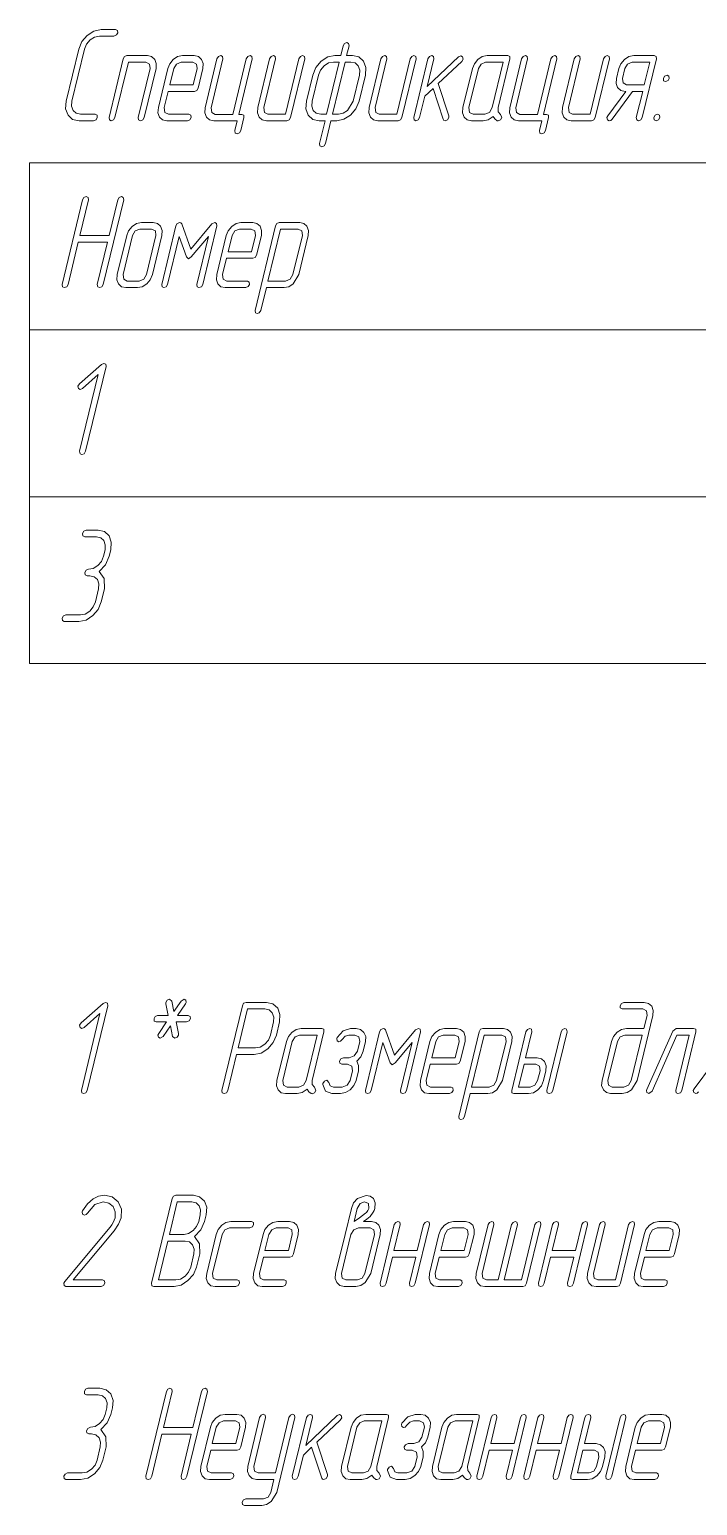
# Model space of a CAD drawing. Extents: x 0 to 420, y 0 to 297.
# Drawn here: x 228.9 to 254.6, y 79.9 to 136.5 of the extents above; entities that cross this region are included whole.
import ezdxf

# ---------------------------------------------------------------- set-up
doc = ezdxf.new("R2010")
doc.units = 0

msp = doc.modelspace()

# ---------------------------------------------------------------- linework, layer by layer
at = {"color": 7, "lineweight": 13}
for p, q in [((228.934967, 131.424667), (410.184998, 131.424667)), ((228.934967, 131.424667), (228.934967, 112.214134)), ((228.934967, 125.021156), (410.184998, 125.021156)), ((228.934967, 118.617645), (410.184998, 118.617645)), ((228.934967, 112.214134), (410.184998, 112.214134))]:
    msp.add_line(p, q, dxfattribs=at)
for points in [[(231.394836, 133.045273), (231.491547, 133.086212), (231.537598, 133.168076), (231.528381, 133.260178), (231.454697, 133.296005), (230.897461, 133.296005), (230.731674, 133.331818), (230.611938, 133.444397), (230.552078, 133.603027), (230.565887, 133.792343), (231.049438, 135.793076), (231.127731, 135.987518), (231.265884, 136.15126), (231.436279, 136.253601), (231.620499, 136.29454), (232.177734, 136.29454), (232.274445, 136.33548), (232.325104, 136.417343), (232.311279, 136.504333), (232.237595, 136.545273), (231.680359, 136.545273), (231.404053, 136.483871), (231.146149, 136.320129), (230.938919, 136.079636), (230.823776, 135.793076), (230.340225, 133.792343), (230.3172, 133.505798), (230.41391, 133.265305), (230.588913, 133.096436), (230.837601, 133.045273)], [(240.28299, 133.045273), (240.071152, 132.175385), (240.084961, 132.078171), (240.158646, 132.04747), (240.246155, 132.083282), (240.296814, 132.175385), (240.508652, 133.045273), (240.734314, 133.045273), (241.006012, 133.101562), (241.263916, 133.265305), (241.466553, 133.505798), (241.586288, 133.79747), (241.830368, 134.795273), (241.848785, 135.081818), (241.761276, 135.327438), (241.577072, 135.49118), (241.337601, 135.54747), (241.111938, 135.54747), (241.204041, 135.921005), (241.185623, 136.013107), (241.121155, 136.043808), (241.033646, 136.013107), (240.978394, 135.921005), (240.886276, 135.54747), (240.660629, 135.54747), (240.384308, 135.496292), (240.131012, 135.327438), (239.923782, 135.081818), (239.808655, 134.795273), (239.564575, 133.79747), (239.54155, 133.505798), (239.633652, 133.260178), (239.813263, 133.096436), (240.057343, 133.045273)], [(233.338257, 133.168076), (233.794174, 135.046005), (233.803391, 135.235336), (233.743515, 135.399078), (233.623779, 135.506531), (233.462601, 135.542343), (232.675095, 135.542343), (232.582993, 135.511642), (232.532333, 135.41954), (231.988922, 133.168076), (232.002731, 133.075974), (232.071808, 133.045273), (232.16391, 133.075974), (232.214569, 133.168076), (232.730362, 135.291611), (233.402725, 135.291611), (233.545486, 135.219986), (233.568512, 135.046005), (233.112595, 133.168076), (233.126419, 133.075974), (233.195496, 133.045273), (233.287598, 133.075974)], [(234.259308, 134.171005), (235.267868, 134.171005), (235.35997, 134.201706), (235.410629, 134.293808), (235.594833, 135.046005), (235.60405, 135.235336), (235.544174, 135.399078), (235.424438, 135.506531), (235.26326, 135.542343), (234.811935, 135.542343), (234.623123, 135.506531), (234.457336, 135.393951), (234.319183, 135.230209), (234.245499, 135.046005), (233.881683, 133.546738), (233.867859, 133.347168), (233.927734, 133.188553), (234.042862, 133.075974), (234.208649, 133.045273), (234.996155, 133.045273), (235.092865, 133.086212), (235.138916, 133.168076), (235.1297, 133.260178), (235.056015, 133.296005), (234.268524, 133.296005), (234.130356, 133.367645), (234.10733, 133.546738)], [(236.746155, 133.290894), (236.069183, 133.290894), (235.931015, 133.367645), (235.90799, 133.541611), (236.359314, 135.41954), (236.34549, 135.511642), (236.276413, 135.542343), (236.188919, 135.506531), (236.133652, 135.41954), (235.682343, 133.541611), (235.668518, 133.347168), (235.728394, 133.188553), (235.843521, 133.075974), (236.009308, 133.045273), (236.911942, 133.045273), (236.819839, 132.671738), (236.833649, 132.574509), (236.907333, 132.543808), (236.994843, 132.579636), (237.045486, 132.671738), (237.165237, 133.168076), (237.160629, 133.260178), (237.086945, 133.290894), (236.971802, 133.290894), (237.482986, 135.41954), (237.469177, 135.511642), (237.404709, 135.542343), (237.3172, 135.506531), (237.257339, 135.41954)], [(238.961288, 133.168076), (239.5047, 135.41954), (239.490891, 135.511642), (239.421814, 135.542343), (239.338913, 135.506531), (239.279053, 135.41954), (238.767868, 133.296005), (238.090881, 133.296005), (237.952728, 133.367645), (237.929703, 133.546738), (238.381012, 135.41954), (238.367203, 135.511642), (238.298126, 135.542343), (238.210632, 135.506531), (238.155365, 135.41954), (237.704041, 133.546738), (237.690231, 133.347168), (237.750092, 133.188553), (237.865234, 133.075974), (238.031021, 133.045273), (238.818512, 133.045273), (238.910629, 133.075974)], [(243.23497, 133.168076), (243.778381, 135.41954), (243.764572, 135.511642), (243.695496, 135.542343), (243.612595, 135.506531), (243.552734, 135.41954), (243.04155, 133.296005), (242.364578, 133.296005), (242.22641, 133.367645), (242.203384, 133.546738), (242.654709, 135.41954), (242.640884, 135.511642), (242.571808, 135.542343), (242.484314, 135.506531), (242.429047, 135.41954), (241.977737, 133.546738), (241.963913, 133.347168), (242.023788, 133.188553), (242.138916, 133.075974), (242.304703, 133.045273), (243.092209, 133.045273), (243.184311, 133.075974)], [(244.630356, 134.478027), (245.528381, 135.322327), (245.583649, 135.409302), (245.565231, 135.496292), (245.496155, 135.537231), (245.404053, 135.496292), (244.202072, 134.355209), (244.455368, 135.41954), (244.441544, 135.511642), (244.377075, 135.542343), (244.289566, 135.506531), (244.229706, 135.41954), (243.686279, 133.168076), (243.704712, 133.075974), (243.773788, 133.045273), (243.861282, 133.075974), (243.911942, 133.168076), (244.10997, 133.981674), (244.427734, 134.283569), (244.814575, 133.101562), (244.846802, 133.055511), (244.892868, 133.045273), (244.980362, 133.081085), (245.035629, 133.168076), (245.035629, 133.239716)], [(247.020493, 133.285767), (246.932999, 133.388107), (246.928391, 133.546738), (247.3797, 135.41954), (247.375092, 135.511642), (247.296814, 135.542343), (246.509308, 135.542343), (246.320496, 135.506531), (246.154709, 135.393951), (246.016541, 135.230209), (245.942871, 135.046005), (245.579041, 133.546738), (245.565231, 133.347168), (245.625092, 133.188553), (245.740234, 133.075974), (245.906021, 133.045273), (246.35733, 133.045273), (246.550751, 133.086212), (246.73497, 133.214127), (246.804047, 133.116913), (246.891541, 133.045273), (246.932999, 133.040161), (247.020493, 133.075974), (247.071152, 133.168076)], [(248.443512, 133.290894), (247.766541, 133.290894), (247.628387, 133.367645), (247.605362, 133.541611), (248.056671, 135.41954), (248.042862, 135.511642), (247.973785, 135.542343), (247.886292, 135.506531), (247.831024, 135.41954), (247.3797, 133.541611), (247.365891, 133.347168), (247.425751, 133.188553), (247.540894, 133.075974), (247.70668, 133.045273), (248.609314, 133.045273), (248.517212, 132.671738), (248.531021, 132.574509), (248.604706, 132.543808), (248.6922, 132.579636), (248.742859, 132.671738), (248.862595, 133.168076), (248.858002, 133.260178), (248.784302, 133.290894), (248.669174, 133.290894), (249.180359, 135.41954), (249.16655, 135.511642), (249.102066, 135.542343), (249.014572, 135.506531), (248.954712, 135.41954)], [(250.658646, 133.168076), (251.202072, 135.41954), (251.188263, 135.511642), (251.119171, 135.542343), (251.036285, 135.506531), (250.97641, 135.41954), (250.465225, 133.296005), (249.788254, 133.296005), (249.650101, 133.367645), (249.627075, 133.546738), (250.078384, 135.41954), (250.064575, 135.511642), (249.995499, 135.542343), (249.90799, 135.506531), (249.852722, 135.41954), (249.401413, 133.546738), (249.387604, 133.347168), (249.447464, 133.188553), (249.562592, 133.075974), (249.728394, 133.045273), (250.515884, 133.045273), (250.607986, 133.075974)], [(252.459305, 133.168076), (253.002731, 135.41954), (252.998123, 135.511642), (252.91983, 135.542343), (252.132339, 135.542343), (251.943512, 135.506531), (251.777725, 135.393951), (251.639572, 135.230209), (251.565887, 135.046005), (251.473785, 134.667343), (251.459961, 134.4729), (251.515228, 134.314285), (251.634964, 134.201706), (251.800751, 134.171005), (251.837601, 134.171005), (251.142197, 133.229477), (251.105362, 133.168076), (251.123779, 133.081085), (251.197464, 133.045273), (251.257339, 133.060623), (251.307983, 133.111786), (252.090881, 134.171005), (252.477722, 134.171005), (252.233643, 133.168076), (252.247467, 133.075974), (252.316544, 133.045273), (252.408646, 133.075974)], [(234.319183, 134.421738), (234.471146, 135.046005), (234.577072, 135.219986), (234.752075, 135.291611), (235.203384, 135.291611), (235.346146, 135.219986), (235.369171, 135.046005), (235.217209, 134.421738)], [(240.342865, 133.296005), (240.117203, 133.296005), (239.946808, 133.331818), (239.83168, 133.444397), (239.776413, 133.603027), (239.790237, 133.79747), (240.034302, 134.795273), (240.107986, 134.984604), (240.246155, 135.148346), (240.41655, 135.26091), (240.600754, 135.296738), (240.826416, 135.296738)], [(241.052078, 135.296738), (241.277725, 135.296738), (241.438919, 135.26091), (241.558655, 135.153458), (241.613922, 134.984604), (241.604706, 134.795273), (241.360626, 133.79747), (241.148788, 133.444397), (240.973785, 133.331818), (240.794174, 133.296005), (240.568512, 133.296005)], [(246.702728, 133.546738), (246.596802, 133.367645), (246.417206, 133.296005), (245.965881, 133.296005), (245.827728, 133.367645), (245.804703, 133.546738), (246.168518, 135.046005), (246.274445, 135.219986), (246.449448, 135.291611), (247.126419, 135.291611)], [(252.537598, 134.421738), (251.860626, 134.421738), (251.722473, 134.493378), (251.699432, 134.667343), (251.79155, 135.046005), (251.897461, 135.219986), (252.072464, 135.291611), (252.749435, 135.291611)], [(253.417206, 134.795273), (253.320496, 134.754333), (253.274445, 134.667343), (253.279037, 134.580368), (253.35733, 134.54454), (253.454041, 134.58548), (253.500092, 134.667343), (253.486282, 134.754333)], [(253.053391, 133.296005), (252.961273, 133.255066), (252.910629, 133.168076), (252.91983, 133.081085), (252.993515, 133.045273), (253.090225, 133.086212), (253.136276, 133.168076), (253.127075, 133.260178)], [(231.993515, 128.63739), (230.869843, 128.63739), (231.201416, 130.01384), (231.182999, 130.105957), (231.113907, 130.141769), (231.026413, 130.105957), (230.975754, 130.01384), (230.188263, 126.76458), (230.202072, 126.67247), (230.271149, 126.641769), (230.363251, 126.67247), (230.41391, 126.76458), (230.805359, 128.386658), (231.929047, 128.386658), (231.537598, 126.76458), (231.556015, 126.67247), (231.625092, 126.641769), (231.712601, 126.67247), (231.76326, 126.76458), (232.550751, 130.01384), (232.532333, 130.105957), (232.467865, 130.141769), (232.380356, 130.105957), (232.325104, 130.01384)], [(233.651413, 127.143234), (234.015228, 128.642502), (234.024445, 128.831833), (233.964569, 128.995575), (233.844833, 129.103027), (233.683655, 129.13884), (233.23233, 129.13884), (233.043518, 129.103027), (232.877731, 128.990448), (232.739578, 128.826706), (232.665894, 128.642502), (232.302078, 127.143234), (232.288254, 126.943672), (232.348129, 126.785042), (232.463257, 126.67247), (232.629044, 126.641769), (233.080368, 126.641769), (233.259964, 126.67247), (233.434967, 126.785042), (233.568512, 126.943672)], [(235.585632, 126.76458), (236.129044, 129.016037), (236.115234, 129.108139), (236.050751, 129.143967), (235.940231, 129.087677), (235.125092, 128.120575), (234.779709, 129.087677), (234.742859, 129.128616), (234.701416, 129.143967), (234.609314, 129.103027), (234.554047, 129.016037), (234.01062, 126.76458), (234.024445, 126.67247), (234.093521, 126.641769), (234.185623, 126.67247), (234.236282, 126.76458), (234.682999, 128.601562), (234.959305, 127.818672), (235.037598, 127.747032), (235.148132, 127.818672), (235.806671, 128.601562), (235.35997, 126.76458), (235.373779, 126.67247), (235.442856, 126.641769), (235.534973, 126.67247)], [(236.502075, 127.767502), (237.51062, 127.767502), (237.602722, 127.798203), (237.653381, 127.890305), (237.837601, 128.642502), (237.846802, 128.831833), (237.786942, 128.995575), (237.667206, 129.103027), (237.506012, 129.13884), (237.054703, 129.13884), (236.865891, 129.103027), (236.700104, 128.990448), (236.561935, 128.826706), (236.488251, 128.642502), (236.124435, 127.143234), (236.110626, 126.943672), (236.170486, 126.785042), (236.285629, 126.67247), (236.451416, 126.641769), (237.238907, 126.641769), (237.335632, 126.682709), (237.381683, 126.76458), (237.372467, 126.856682), (237.298782, 126.892502), (236.511276, 126.892502), (236.373123, 126.964134), (236.350098, 127.143234)], [(238.031021, 126.641769), (238.707993, 126.641769), (238.887604, 126.67247), (239.062592, 126.785042), (239.274445, 127.143234), (239.63826, 128.642502), (239.647461, 128.831833), (239.587601, 128.995575), (239.467865, 129.103027), (239.311279, 129.13884), (238.51918, 129.13884), (238.427078, 129.108139), (238.376419, 129.016037), (237.593521, 125.766769), (237.60733, 125.674667), (237.676407, 125.643959), (237.759308, 125.674667), (237.819183, 125.766769)], [(233.425751, 127.143234), (233.319839, 126.964134), (233.140228, 126.892502), (232.688919, 126.892502), (232.550751, 126.964134), (232.527725, 127.143234), (232.891541, 128.642502), (232.997467, 128.816483), (233.17247, 128.888107), (233.623779, 128.888107), (233.766541, 128.816483), (233.789566, 128.642502)], [(236.561935, 128.018234), (236.713913, 128.642502), (236.819839, 128.816483), (236.994843, 128.888107), (237.446152, 128.888107), (237.588913, 128.816483), (237.611938, 128.642502), (237.459961, 128.018234)], [(238.090881, 126.887383), (238.574432, 128.888107), (239.251419, 128.888107), (239.389572, 128.816483), (239.412598, 128.642502), (239.048782, 127.143234), (238.938263, 126.964134), (238.767868, 126.887383)], [(231.086288, 120.361069), (231.873779, 123.610336), (231.85997, 123.702438), (231.786285, 123.733139), (231.703384, 123.697319), (230.85141, 122.950249), (230.79155, 122.863258), (230.809967, 122.776268), (230.879044, 122.735336), (230.966553, 122.776268), (231.574448, 123.313553), (230.860626, 120.361069), (230.879044, 120.268959), (230.94812, 120.238258), (231.035629, 120.268959)], [(231.606674, 115.748489), (231.855362, 116.009453), (231.998123, 116.331825), (232.057999, 116.582558), (232.076416, 116.869102), (231.993515, 117.114716), (231.813919, 117.278458), (231.565231, 117.334747), (231.113907, 117.334747), (231.021805, 117.293808), (230.975754, 117.206825), (230.980362, 117.119835), (231.054047, 117.084015), (231.505356, 117.084015), (231.671158, 117.043083), (231.786285, 116.935623), (231.846146, 116.771881), (231.836945, 116.582558), (231.777069, 116.331825), (231.694183, 116.137383), (231.556015, 115.978752), (231.38562, 115.86618), (231.206024, 115.83548), (231.113907, 115.79454), (231.058655, 115.707558), (231.072464, 115.620567), (231.146149, 115.584747), (231.256683, 115.584747), (231.42247, 115.543808), (231.542206, 115.436356), (231.597473, 115.272614), (231.583649, 115.083282), (231.463913, 114.581825), (231.38562, 114.387383), (231.252075, 114.228752), (231.077072, 114.11618), (230.892868, 114.08548), (230.331024, 114.08548), (230.238907, 114.04454), (230.188263, 113.957558), (230.197464, 113.870567), (230.271149, 113.834747), (230.832993, 113.834747), (231.104706, 113.885918), (231.367203, 114.054779), (231.569839, 114.295273), (231.689575, 114.581825), (231.809311, 115.083282), (231.800095, 115.477295)], [(231.151321, 95.839912), (231.938812, 99.08918), (231.925003, 99.181282), (231.851318, 99.211983), (231.768417, 99.176163), (230.916443, 98.429092), (230.856583, 98.342102), (230.875, 98.255112), (230.944077, 98.21418), (231.031586, 98.255112), (231.639481, 98.792397), (230.925659, 95.839912), (230.944077, 95.747803), (231.013153, 95.717102), (231.100662, 95.747803)], [(234.623688, 98.715637), (234.927628, 99.155701), (234.955261, 99.217102), (234.941452, 99.304092), (234.867767, 99.339912), (234.757233, 99.268272), (234.480927, 98.869148), (234.398026, 99.268272), (234.310532, 99.339912), (234.223022, 99.298973), (234.16777, 99.217102), (234.16777, 99.155701), (234.259872, 98.715637), (233.854599, 98.715637), (233.762497, 98.674706), (233.716446, 98.592834), (233.721054, 98.500725), (233.794739, 98.464912), (234.199997, 98.464912), (233.896057, 98.024849), (233.868423, 97.963448), (233.882233, 97.876457), (233.955917, 97.840637), (234.071045, 97.912277), (234.347366, 98.311401), (234.430267, 97.912277), (234.513153, 97.840637), (234.60527, 97.876457), (234.655914, 97.963448), (234.655914, 98.024849), (234.563812, 98.464912), (234.969086, 98.464912), (235.065796, 98.505844), (235.116455, 98.592834), (235.102631, 98.679825), (235.028946, 98.715637)], [(236.884872, 97.21637), (237.557236, 97.21637), (237.828949, 97.272659), (238.086838, 97.436401), (238.294083, 97.676895), (238.413818, 97.963448), (238.533554, 98.464912), (238.551971, 98.751457), (238.464478, 98.99707), (238.280258, 99.160812), (238.036179, 99.217102), (237.248688, 99.217102), (237.156586, 99.181282), (237.110519, 99.08918), (236.323029, 95.839912), (236.336838, 95.747803), (236.405914, 95.717102), (236.498032, 95.747803), (236.548691, 95.839912)], [(252.524338, 98.21418), (251.851974, 98.21418), (251.663162, 98.17836), (251.492767, 98.0709), (251.354599, 97.907158), (251.280914, 97.717834), (250.917099, 96.218567), (250.90329, 96.024117), (250.967758, 95.865494), (251.082886, 95.752922), (251.248688, 95.717102), (251.695389, 95.717102), (251.879608, 95.752922), (252.054596, 95.865494), (252.266449, 96.218567), (252.869736, 98.715637), (252.878937, 98.904968), (252.823685, 99.06871), (252.699341, 99.176163), (252.538162, 99.217102), (251.750656, 99.217102), (251.658554, 99.176163), (251.612503, 99.08918), (251.617096, 99.00219), (251.690796, 98.96637), (252.478287, 98.96637), (252.621048, 98.894737), (252.644073, 98.715637)], [(236.944733, 97.467102), (237.30394, 98.96637), (237.976318, 98.96637), (238.137497, 98.925438), (238.257233, 98.817978), (238.317108, 98.654236), (238.307892, 98.464912), (238.188156, 97.963448), (238.105255, 97.769005), (237.967102, 97.610374), (237.796707, 97.502922), (237.617111, 97.467102)], [(239.878296, 95.957596), (239.790787, 96.059937), (239.786179, 96.218567), (240.237503, 98.09137), (240.232895, 98.183479), (240.154602, 98.21418), (239.367111, 98.21418), (239.178284, 98.17836), (239.012497, 98.065788), (238.874344, 97.902046), (238.800659, 97.717834), (238.436844, 96.218567), (238.423019, 96.019005), (238.482895, 95.860374), (238.598022, 95.747803), (238.763809, 95.717102), (239.215134, 95.717102), (239.408554, 95.758041), (239.592758, 95.885963), (239.661835, 95.788742), (239.749344, 95.717102), (239.790787, 95.711983), (239.878296, 95.747803), (239.92894, 95.839912)], [(241.499344, 96.965637), (241.655914, 97.129379), (241.743423, 97.33918), (241.835526, 97.717834), (241.844742, 97.902046), (241.775665, 98.065788), (241.646713, 98.17836), (241.480927, 98.21418), (241.259872, 98.21418), (240.974335, 98.12207), (240.748688, 97.871346), (240.734863, 97.830406), (240.74408, 97.743416), (240.817764, 97.707596), (240.882233, 97.728065), (240.942108, 97.794586), (241.052628, 97.917397), (241.199997, 97.963448), (241.421051, 97.963448), (241.577637, 97.891808), (241.614471, 97.717834), (241.522369, 97.33918), (241.402634, 97.165199), (241.209213, 97.093567), (240.988159, 97.093567), (240.891449, 97.047508), (240.84079, 96.965637), (240.850006, 96.878654), (240.928284, 96.842834), (241.149338, 96.842834), (241.305923, 96.766075), (241.342758, 96.592102), (241.250656, 96.218567), (241.13092, 96.039467), (240.9375, 95.967834), (240.601318, 95.967834), (240.481583, 96.013885), (240.426315, 96.141808), (240.348022, 96.228798), (240.25592, 96.192978), (240.200653, 96.105988), (240.196045, 96.059937), (240.301971, 95.809204), (240.541443, 95.717102), (240.877625, 95.717102), (241.071045, 95.758041), (241.250656, 95.865494), (241.388809, 96.024117), (241.47171, 96.218567), (241.563812, 96.592102), (241.573029, 96.796783)], [(243.405914, 95.839912), (243.949341, 98.09137), (243.935532, 98.183479), (243.871048, 98.219292), (243.760529, 98.16301), (242.945389, 97.1959), (242.600006, 98.16301), (242.563156, 98.203941), (242.521713, 98.219292), (242.429611, 98.17836), (242.374344, 98.09137), (241.830917, 95.839912), (241.844742, 95.747803), (241.913818, 95.717102), (242.00592, 95.747803), (242.05658, 95.839912), (242.503296, 97.676895), (242.779602, 96.894005), (242.857895, 96.822365), (242.968414, 96.894005), (243.626968, 97.676895), (243.180267, 95.839912), (243.194077, 95.747803), (243.263153, 95.717102), (243.355255, 95.747803)], [(244.322372, 96.842834), (245.330917, 96.842834), (245.423019, 96.873535), (245.473679, 96.965637), (245.657898, 97.717834), (245.667099, 97.907158), (245.607239, 98.0709), (245.487503, 98.17836), (245.326309, 98.21418), (244.875, 98.21418), (244.686188, 98.17836), (244.520401, 98.065788), (244.382233, 97.902046), (244.308548, 97.717834), (243.944733, 96.218567), (243.930923, 96.019005), (243.990784, 95.860374), (244.105927, 95.747803), (244.271713, 95.717102), (245.059204, 95.717102), (245.155914, 95.758041), (245.201965, 95.839912), (245.192764, 95.932014), (245.11908, 95.967834), (244.331573, 95.967834), (244.19342, 96.039467), (244.170395, 96.218567)], [(245.851318, 95.717102), (246.52829, 95.717102), (246.707886, 95.747803), (246.882889, 95.860374), (247.094742, 96.218567), (247.458557, 97.717834), (247.467758, 97.907158), (247.407898, 98.0709), (247.288162, 98.17836), (247.131577, 98.21418), (246.339478, 98.21418), (246.247375, 98.183479), (246.196716, 98.09137), (245.413818, 94.842102), (245.427628, 94.75), (245.496704, 94.719292), (245.579605, 94.75), (245.639465, 94.842102)], [(247.983551, 97.093567), (248.223022, 98.09137), (248.209213, 98.183479), (248.140137, 98.21418), (248.052628, 98.17836), (247.997375, 98.09137), (247.453949, 95.839912), (247.458557, 95.747803), (247.536835, 95.717102), (248.098679, 95.717102), (248.282898, 95.747803), (248.457886, 95.860374), (248.591446, 96.019005), (248.669739, 96.218567), (248.761841, 96.592102), (248.771057, 96.786545), (248.711182, 96.945175), (248.591446, 97.052628), (248.430267, 97.093567)], [(249.028946, 95.839912), (249.572372, 98.09137), (249.558548, 98.183479), (249.489471, 98.21418), (249.401978, 98.17836), (249.34671, 98.09137), (248.803284, 95.839912), (248.817108, 95.747803), (248.886185, 95.717102), (248.978287, 95.747803)], [(253.975006, 95.839912), (254.518417, 98.09137), (254.513809, 98.183479), (254.435516, 98.21418), (253.763153, 98.21418), (253.629608, 98.116959), (252.634872, 95.870613), (252.625656, 95.839912), (252.639465, 95.752922), (252.71315, 95.717102), (252.842102, 95.814323), (253.790787, 97.963448), (254.265137, 97.963448), (253.749344, 95.839912), (253.763153, 95.747803), (253.83223, 95.717102), (253.924347, 95.747803)], [(239.560532, 96.218567), (239.454605, 96.039467), (239.274994, 95.967834), (238.823685, 95.967834), (238.685532, 96.039467), (238.662506, 96.218567), (239.026321, 97.717834), (239.132233, 97.891808), (239.307236, 97.963448), (239.984207, 97.963448)], [(244.382233, 97.093567), (244.53421, 97.717834), (244.640137, 97.891808), (244.815125, 97.963448), (245.266449, 97.963448), (245.40921, 97.891808), (245.432236, 97.717834), (245.280258, 97.093567)], [(245.911179, 95.962715), (246.394745, 97.963448), (247.071716, 97.963448), (247.209869, 97.891808), (247.232895, 97.717834), (246.86908, 96.218567), (246.758545, 96.039467), (246.588165, 95.962715)], [(252.464478, 97.963448), (252.040787, 96.218567), (251.93486, 96.039467), (251.755264, 95.967834), (251.308548, 95.967834), (251.165787, 96.039467), (251.142761, 96.218567), (251.506577, 97.717834), (251.612503, 97.891808), (251.792099, 97.963448)], [(247.923676, 96.842834), (248.370392, 96.842834), (248.513153, 96.771194), (248.536179, 96.592102), (248.444077, 96.218567), (248.338165, 96.039467), (248.158554, 95.967834), (247.711838, 95.967834)], [(231.680923, 88.313591), (231.777634, 88.35453), (231.823685, 88.436401), (231.814468, 88.528503), (231.740784, 88.564323), (230.607895, 88.564323), (232.182892, 90.447365), (232.357895, 90.708328), (232.454605, 90.953941), (232.468414, 91.286545), (232.334869, 91.567978), (232.104599, 91.75219), (231.819077, 91.813591), (231.588821, 91.777771), (231.376968, 91.67543), (231.155914, 91.486107), (230.97171, 91.220024), (230.953293, 91.173973), (230.967102, 91.086983), (231.040787, 91.051163), (231.109863, 91.076752), (231.160522, 91.133034), (231.446045, 91.460518), (231.768417, 91.557739), (231.98027, 91.511688), (232.141449, 91.383766), (232.228943, 91.184204), (232.219742, 90.953941), (232.150665, 90.76973), (232.095398, 90.682739), (232.026321, 90.585518), (230.290131, 88.508034), (230.257889, 88.446632), (230.267105, 88.35453), (230.336182, 88.313591)], [(233.70723, 88.313591), (234.494736, 88.313591), (234.752625, 88.369881), (235.015137, 88.538734), (235.231583, 88.779236), (235.351318, 89.060669), (235.471054, 89.562126), (235.466446, 89.956139), (235.268417, 90.227333), (235.517105, 90.488297), (235.659866, 90.810669), (235.719742, 91.061401), (235.738159, 91.353065), (235.650665, 91.593559), (235.466446, 91.757301), (235.226974, 91.813591), (234.550003, 91.813591), (234.457901, 91.777771), (234.411835, 91.685669), (233.624344, 88.436401), (233.628952, 88.344292)], [(241.761841, 90.810669), (241.890793, 90.902771), (242.015137, 90.999992), (242.134872, 91.163734), (242.162506, 91.225143), (242.190125, 91.312126), (242.203949, 91.521927), (242.139481, 91.685669), (242.019745, 91.777771), (241.858551, 91.808472), (241.522369, 91.685669), (241.375, 91.521927), (241.292099, 91.312126), (241.052628, 90.314323), (240.688812, 88.815056), (240.675003, 88.620605), (240.739471, 88.461983), (240.854599, 88.349411), (241.020401, 88.313591), (241.467102, 88.313591), (241.651321, 88.349411), (241.826309, 88.461983), (242.038162, 88.815056), (242.401978, 90.314323), (242.411179, 90.503647), (242.351318, 90.667389), (242.231583, 90.774849), (242.070389, 90.810669)], [(234.305923, 90.309204), (234.605255, 91.562859), (235.167099, 91.562859), (235.328293, 91.521927), (235.448029, 91.414467), (235.503296, 91.250725), (235.49408, 91.061401), (235.434204, 90.810669), (235.351318, 90.616226), (235.217758, 90.457596), (235.042755, 90.345024), (234.867767, 90.309204)], [(241.398026, 90.810669), (241.517761, 91.312126), (241.628296, 91.496338), (241.798691, 91.562859), (241.946045, 91.496338), (241.964478, 91.312126), (241.923019, 91.225143), (241.872375, 91.158623), (241.835526, 91.127922), (241.600662, 90.94371)], [(236.852631, 88.313591), (236.949341, 88.35453), (236.995392, 88.436401), (236.986191, 88.528503), (236.912506, 88.564323), (236.125, 88.564323), (235.986847, 88.635956), (235.963821, 88.815056), (236.327637, 90.314323), (236.433548, 90.488297), (236.608551, 90.559937), (237.396057, 90.559937), (237.492767, 90.600868), (237.538818, 90.687859), (237.529602, 90.774849), (237.455917, 90.810669), (236.668427, 90.810669), (236.479599, 90.774849), (236.313812, 90.662277), (236.175659, 90.498535), (236.101974, 90.314323), (235.738159, 88.815056), (235.724335, 88.615494), (235.78421, 88.456863), (235.899338, 88.344292), (236.065125, 88.313591)], [(237.916443, 89.439323), (238.925003, 89.439323), (239.017105, 89.470024), (239.067764, 89.562126), (239.251968, 90.314323), (239.261185, 90.503647), (239.201309, 90.667389), (239.081573, 90.774849), (238.920395, 90.810669), (238.469086, 90.810669), (238.280258, 90.774849), (238.114471, 90.662277), (237.976318, 90.498535), (237.902634, 90.314323), (237.538818, 88.815056), (237.524994, 88.615494), (237.584869, 88.456863), (237.699997, 88.344292), (237.865784, 88.313591), (238.65329, 88.313591), (238.75, 88.35453), (238.796051, 88.436401), (238.786835, 88.528503), (238.713165, 88.564323), (237.925659, 88.564323), (237.787506, 88.635956), (237.764481, 88.815056)], [(243.824997, 89.690056), (242.926971, 89.690056), (243.166443, 90.687859), (243.152634, 90.779968), (243.083557, 90.810669), (242.996048, 90.774849), (242.940796, 90.687859), (242.397369, 88.436401), (242.411179, 88.344292), (242.48027, 88.313591), (242.572372, 88.344292), (242.623032, 88.436401), (242.867111, 89.439323), (243.765137, 89.439323), (243.521057, 88.436401), (243.534866, 88.344292), (243.603943, 88.313591), (243.696045, 88.344292), (243.746704, 88.436401), (244.290131, 90.687859), (244.276321, 90.779968), (244.207245, 90.810669), (244.124344, 90.774849), (244.064468, 90.687859)], [(244.66777, 89.439323), (245.676315, 89.439323), (245.768417, 89.470024), (245.819077, 89.562126), (246.003296, 90.314323), (246.012497, 90.503647), (245.952637, 90.667389), (245.832901, 90.774849), (245.671707, 90.810669), (245.220398, 90.810669), (245.031586, 90.774849), (244.865784, 90.662277), (244.727631, 90.498535), (244.653946, 90.314323), (244.290131, 88.815056), (244.276321, 88.615494), (244.336182, 88.456863), (244.451324, 88.344292), (244.617111, 88.313591), (245.404602, 88.313591), (245.501312, 88.35453), (245.547363, 88.436401), (245.538162, 88.528503), (245.464478, 88.564323), (244.676971, 88.564323), (244.538818, 88.635956), (244.515793, 88.815056)], [(247.154602, 88.564323), (247.665787, 90.687859), (247.651978, 90.779968), (247.587494, 90.810669), (247.5, 90.774849), (247.440125, 90.687859), (246.928955, 88.564323), (246.477631, 88.564323), (246.339478, 88.635956), (246.316452, 88.815056), (246.767761, 90.687859), (246.753952, 90.779968), (246.684875, 90.810669), (246.597366, 90.774849), (246.542114, 90.687859), (246.09079, 88.815056), (246.076981, 88.615494), (246.136841, 88.456863), (246.251968, 88.344292), (246.41777, 88.313591), (247.882233, 88.313591), (247.969742, 88.344292), (248.020401, 88.436401), (248.563812, 90.687859), (248.550003, 90.779968), (248.485535, 90.810669), (248.398026, 90.774849), (248.338165, 90.687859), (247.826981, 88.564323)], [(249.899338, 89.690056), (249.001312, 89.690056), (249.240784, 90.687859), (249.226974, 90.779968), (249.157898, 90.810669), (249.070404, 90.774849), (249.015137, 90.687859), (248.47171, 88.436401), (248.485535, 88.344292), (248.554611, 88.313591), (248.646713, 88.344292), (248.697372, 88.436401), (248.941452, 89.439323), (249.839478, 89.439323), (249.595398, 88.436401), (249.609207, 88.344292), (249.678284, 88.313591), (249.770401, 88.344292), (249.821045, 88.436401), (250.364471, 90.687859), (250.350662, 90.779968), (250.281586, 90.810669), (250.198685, 90.774849), (250.138824, 90.687859)], [(251.621704, 88.436401), (252.165131, 90.687859), (252.151321, 90.779968), (252.082245, 90.810669), (251.999344, 90.774849), (251.939468, 90.687859), (251.428284, 88.564323), (250.751312, 88.564323), (250.613159, 88.635956), (250.590134, 88.815056), (251.041443, 90.687859), (251.027634, 90.779968), (250.958557, 90.810669), (250.871048, 90.774849), (250.815796, 90.687859), (250.364471, 88.815056), (250.350662, 88.615494), (250.410522, 88.456863), (250.525665, 88.344292), (250.691452, 88.313591), (251.478943, 88.313591), (251.571045, 88.344292)], [(252.542755, 89.439323), (253.551315, 89.439323), (253.643417, 89.470024), (253.694077, 89.562126), (253.878296, 90.314323), (253.887497, 90.503647), (253.827637, 90.667389), (253.707886, 90.774849), (253.546707, 90.810669), (253.095398, 90.810669), (252.906586, 90.774849), (252.740784, 90.662277), (252.602631, 90.498535), (252.528946, 90.314323), (252.165131, 88.815056), (252.151321, 88.615494), (252.211182, 88.456863), (252.326309, 88.344292), (252.492111, 88.313591), (253.279602, 88.313591), (253.376312, 88.35453), (253.422363, 88.436401), (253.413162, 88.528503), (253.339478, 88.564323), (252.551971, 88.564323), (252.413818, 88.635956), (252.390793, 88.815056)], [(233.882233, 88.564323), (234.241455, 90.058472), (234.913818, 90.058472), (235.074997, 90.022652), (235.199341, 89.915199), (235.259216, 89.751457), (235.245392, 89.562126), (235.125656, 89.060669), (235.042755, 88.861107), (234.90921, 88.707596), (234.734207, 88.595024), (234.554611, 88.564323)], [(237.976318, 89.690056), (238.128296, 90.314323), (238.234207, 90.488297), (238.40921, 90.559937), (238.860519, 90.559937), (239.003296, 90.488297), (239.026321, 90.314323), (238.874344, 89.690056)], [(241.8125, 88.815056), (241.706573, 88.635956), (241.526978, 88.564323), (241.080261, 88.564323), (240.9375, 88.635956), (240.914474, 88.815056), (241.27829, 90.314323), (241.384216, 90.488297), (241.563812, 90.559937), (242.010529, 90.559937), (242.15329, 90.488297), (242.176315, 90.314323)], [(244.727631, 89.690056), (244.879608, 90.314323), (244.985535, 90.488297), (245.160522, 90.559937), (245.611847, 90.559937), (245.754608, 90.488297), (245.777634, 90.314323), (245.625656, 89.690056)], [(252.602631, 89.690056), (252.754608, 90.314323), (252.860519, 90.488297), (253.035522, 90.559937), (253.486847, 90.559937), (253.629608, 90.488297), (253.652634, 90.314323), (253.500656, 89.690056)], [(231.671707, 82.82383), (231.920395, 83.084793), (232.063156, 83.407166), (232.123032, 83.657898), (232.141449, 83.944443), (232.058548, 84.190056), (231.878952, 84.353798), (231.630264, 84.410088), (231.17894, 84.410088), (231.086838, 84.369148), (231.040787, 84.282166), (231.045395, 84.195175), (231.11908, 84.159355), (231.570389, 84.159355), (231.736191, 84.118423), (231.851318, 84.010963), (231.911179, 83.847221), (231.901978, 83.657898), (231.842102, 83.407166), (231.759216, 83.212723), (231.621048, 83.054092), (231.450653, 82.941521), (231.271057, 82.91082), (231.17894, 82.869881), (231.123688, 82.782898), (231.137497, 82.695908), (231.211182, 82.660088), (231.321716, 82.660088), (231.487503, 82.619148), (231.607239, 82.511696), (231.662506, 82.347954), (231.648682, 82.158623), (231.528946, 81.657166), (231.450653, 81.462723), (231.317108, 81.304092), (231.142105, 81.191521), (230.957901, 81.16082), (230.396057, 81.16082), (230.30394, 81.119881), (230.253296, 81.032898), (230.262497, 80.945908), (230.336182, 80.910088), (230.898026, 80.910088), (231.169739, 80.961258), (231.432236, 81.130119), (231.634872, 81.370613), (231.754608, 81.657166), (231.874344, 82.158623), (231.865128, 82.552635)], [(235.208557, 82.905701), (234.084869, 82.905701), (234.416443, 84.282166), (234.398026, 84.374268), (234.328949, 84.410088), (234.241455, 84.374268), (234.190796, 84.282166), (233.40329, 81.032898), (233.417099, 80.940788), (233.486191, 80.910088), (233.578293, 80.940788), (233.628952, 81.032898), (234.020401, 82.654968), (235.144073, 82.654968), (234.752625, 81.032898), (234.771057, 80.940788), (234.840134, 80.910088), (234.927628, 80.940788), (234.978287, 81.032898), (235.765793, 84.282166), (235.747375, 84.374268), (235.682892, 84.410088), (235.595398, 84.374268), (235.540131, 84.282166)], [(235.89473, 82.03582), (236.90329, 82.03582), (236.995392, 82.066521), (237.046051, 82.158623), (237.230255, 82.91082), (237.239471, 83.100143), (237.179611, 83.263885), (237.059875, 83.371346), (236.898682, 83.407166), (236.447372, 83.407166), (236.258545, 83.371346), (236.092758, 83.258774), (235.954605, 83.095032), (235.88092, 82.91082), (235.517105, 81.411552), (235.503296, 81.21199), (235.563156, 81.05336), (235.678284, 80.940788), (235.844086, 80.910088), (236.631577, 80.910088), (236.728287, 80.951027), (236.774338, 81.032898), (236.765137, 81.125), (236.691452, 81.16082), (235.903946, 81.16082), (235.765793, 81.232452), (235.742767, 81.411552)], [(238.321716, 80.910088), (238.201965, 80.413742), (238.096054, 80.23465), (237.921051, 80.16301), (237.24408, 80.16301), (237.147369, 80.12719), (237.09671, 80.040207), (237.110519, 79.948097), (237.184204, 79.912277), (237.861191, 79.912277), (238.040787, 79.953217), (238.21579, 80.060669), (238.427628, 80.413742), (239.118423, 83.284355), (239.104599, 83.376465), (239.035522, 83.412277), (238.952637, 83.376465), (238.892761, 83.284355), (238.381577, 81.16082), (237.709213, 81.16082), (237.571045, 81.232452), (237.543427, 81.411552), (237.994736, 83.284355), (237.980927, 83.376465), (237.911835, 83.412277), (237.824341, 83.376465), (237.769073, 83.284355), (237.317764, 81.411552), (237.30394, 81.217102), (237.368423, 81.058479), (237.483551, 80.945908), (237.649338, 80.910088)], [(239.970398, 82.342834), (240.868423, 83.187134), (240.923691, 83.274124), (240.905258, 83.361115), (240.836182, 83.402046), (240.74408, 83.361115), (239.542099, 82.220032), (239.795395, 83.284355), (239.781586, 83.376465), (239.717102, 83.407166), (239.629608, 83.371346), (239.569733, 83.284355), (239.026321, 81.032898), (239.044739, 80.940788), (239.113815, 80.910088), (239.201309, 80.940788), (239.251968, 81.032898), (239.449997, 81.846489), (239.767761, 82.148392), (240.154602, 80.966377), (240.186844, 80.920319), (240.232895, 80.910088), (240.320389, 80.945908), (240.375656, 81.032898), (240.375656, 81.10453)], [(242.360535, 81.150581), (242.273026, 81.252922), (242.268417, 81.411552), (242.719742, 83.284355), (242.715134, 83.376465), (242.636841, 83.407166), (241.849335, 83.407166), (241.660522, 83.371346), (241.494736, 83.258774), (241.356583, 83.095032), (241.282898, 82.91082), (240.919083, 81.411552), (240.905258, 81.21199), (240.965134, 81.05336), (241.080261, 80.940788), (241.246048, 80.910088), (241.697372, 80.910088), (241.890793, 80.951027), (242.074997, 81.078949), (242.144073, 80.981728), (242.231583, 80.910088), (242.273026, 80.904968), (242.360535, 80.940788), (242.411179, 81.032898)], [(243.981583, 82.158623), (244.138153, 82.322365), (244.225662, 82.532166), (244.317764, 82.91082), (244.326981, 83.095032), (244.257889, 83.258774), (244.128952, 83.371346), (243.963165, 83.407166), (243.742111, 83.407166), (243.456573, 83.315056), (243.230927, 83.064331), (243.217102, 83.023392), (243.226318, 82.936401), (243.300003, 82.900581), (243.364471, 82.921051), (243.424347, 82.987572), (243.534866, 83.110382), (243.682236, 83.156433), (243.90329, 83.156433), (244.059875, 83.084793), (244.09671, 82.91082), (244.004608, 82.532166), (243.884872, 82.358185), (243.691452, 82.286552), (243.470398, 82.286552), (243.373688, 82.240494), (243.323029, 82.158623), (243.332245, 82.07164), (243.410522, 82.03582), (243.631577, 82.03582), (243.788162, 81.959061), (243.824997, 81.785088), (243.732895, 81.411552), (243.613159, 81.232452), (243.419739, 81.16082), (243.083557, 81.16082), (242.963821, 81.206871), (242.908554, 81.334793), (242.830261, 81.421783), (242.738159, 81.385963), (242.682892, 81.298973), (242.678284, 81.252922), (242.78421, 81.00219), (243.023682, 80.910088), (243.359863, 80.910088), (243.553284, 80.951027), (243.732895, 81.058479), (243.871048, 81.217102), (243.953949, 81.411552), (244.046051, 81.785088), (244.055267, 81.989769)], [(245.84671, 81.150581), (245.759216, 81.252922), (245.754608, 81.411552), (246.205917, 83.284355), (246.201324, 83.376465), (246.123032, 83.407166), (245.335526, 83.407166), (245.146713, 83.371346), (244.980927, 83.258774), (244.842758, 83.095032), (244.769073, 82.91082), (244.405258, 81.411552), (244.391449, 81.21199), (244.451309, 81.05336), (244.566452, 80.940788), (244.732239, 80.910088), (245.183548, 80.910088), (245.376968, 80.951027), (245.561188, 81.078949), (245.630264, 80.981728), (245.717758, 80.910088), (245.759216, 80.904968), (245.84671, 80.940788), (245.897369, 81.032898)], [(247.541443, 82.286552), (246.643417, 82.286552), (246.882904, 83.284355), (246.86908, 83.376465), (246.800003, 83.407166), (246.712494, 83.371346), (246.657242, 83.284355), (246.113815, 81.032898), (246.127625, 80.940788), (246.196716, 80.910088), (246.288818, 80.940788), (246.339478, 81.032898), (246.583557, 82.03582), (247.481583, 82.03582), (247.237503, 81.032898), (247.251312, 80.940788), (247.320404, 80.910088), (247.412506, 80.940788), (247.463165, 81.032898), (248.006577, 83.284355), (247.992767, 83.376465), (247.923691, 83.407166), (247.84079, 83.371346), (247.780914, 83.284355)], [(249.342102, 82.286552), (248.444077, 82.286552), (248.683548, 83.284355), (248.669739, 83.376465), (248.600662, 83.407166), (248.513153, 83.371346), (248.457901, 83.284355), (247.914474, 81.032898), (247.928284, 80.940788), (247.997375, 80.910088), (248.089478, 80.940788), (248.140137, 81.032898), (248.384216, 82.03582), (249.282242, 82.03582), (249.038162, 81.032898), (249.051971, 80.940788), (249.121048, 80.910088), (249.213165, 80.940788), (249.263824, 81.032898), (249.807236, 83.284355), (249.793427, 83.376465), (249.724335, 83.407166), (249.641449, 83.371346), (249.581573, 83.284355)], [(250.244736, 82.286552), (250.484207, 83.284355), (250.470398, 83.376465), (250.401321, 83.407166), (250.313812, 83.371346), (250.258545, 83.284355), (249.715134, 81.032898), (249.719742, 80.940788), (249.798019, 80.910088), (250.359863, 80.910088), (250.544083, 80.940788), (250.719086, 81.05336), (250.852631, 81.21199), (250.930923, 81.411552), (251.023026, 81.785088), (251.032242, 81.97953), (250.972366, 82.138161), (250.852631, 82.245613), (250.691452, 82.286552)], [(251.290131, 81.032898), (251.833557, 83.284355), (251.819733, 83.376465), (251.750656, 83.407166), (251.663162, 83.371346), (251.607895, 83.284355), (251.064468, 81.032898), (251.078293, 80.940788), (251.147369, 80.910088), (251.239471, 80.940788)], [(252.206573, 82.03582), (253.215134, 82.03582), (253.307236, 82.066521), (253.357895, 82.158623), (253.542099, 82.91082), (253.551315, 83.100143), (253.49144, 83.263885), (253.371704, 83.371346), (253.210526, 83.407166), (252.759216, 83.407166), (252.570389, 83.371346), (252.404602, 83.258774), (252.266449, 83.095032), (252.192764, 82.91082), (251.828949, 81.411552), (251.815125, 81.21199), (251.875, 81.05336), (251.990128, 80.940788), (252.155914, 80.910088), (252.94342, 80.910088), (253.040131, 80.951027), (253.086182, 81.032898), (253.076965, 81.125), (253.003296, 81.16082), (252.21579, 81.16082), (252.077637, 81.232452), (252.054596, 81.411552)], [(235.954605, 82.286552), (236.106583, 82.91082), (236.212494, 83.084793), (236.387497, 83.156433), (236.838821, 83.156433), (236.981583, 83.084793), (237.004608, 82.91082), (236.852631, 82.286552)], [(242.04277, 81.411552), (241.936844, 81.232452), (241.757233, 81.16082), (241.305923, 81.16082), (241.16777, 81.232452), (241.144745, 81.411552), (241.50856, 82.91082), (241.614471, 83.084793), (241.789474, 83.156433), (242.466446, 83.156433)], [(245.528946, 81.411552), (245.423035, 81.232452), (245.243423, 81.16082), (244.792099, 81.16082), (244.653946, 81.232452), (244.63092, 81.411552), (244.994736, 82.91082), (245.100662, 83.084793), (245.275665, 83.156433), (245.952637, 83.156433)], [(252.266449, 82.286552), (252.418427, 82.91082), (252.524338, 83.084793), (252.699341, 83.156433), (253.15065, 83.156433), (253.293427, 83.084793), (253.316452, 82.91082), (253.164474, 82.286552)], [(250.184875, 82.03582), (250.631577, 82.03582), (250.774338, 81.96418), (250.797363, 81.785088), (250.705261, 81.411552), (250.599335, 81.232452), (250.419739, 81.16082), (249.973022, 81.16082)]]:
    msp.add_lwpolyline(points, close=True, dxfattribs=at)
msp.add_lwpolyline([(255.153946, 96.842834), (254.458557, 95.901314), (254.421707, 95.839912), (254.440125, 95.752922), (254.513809, 95.717102), (254.573685, 95.732452), (254.624344, 95.783623)], dxfattribs=at)

doc.saveas('drawing.dxf')
